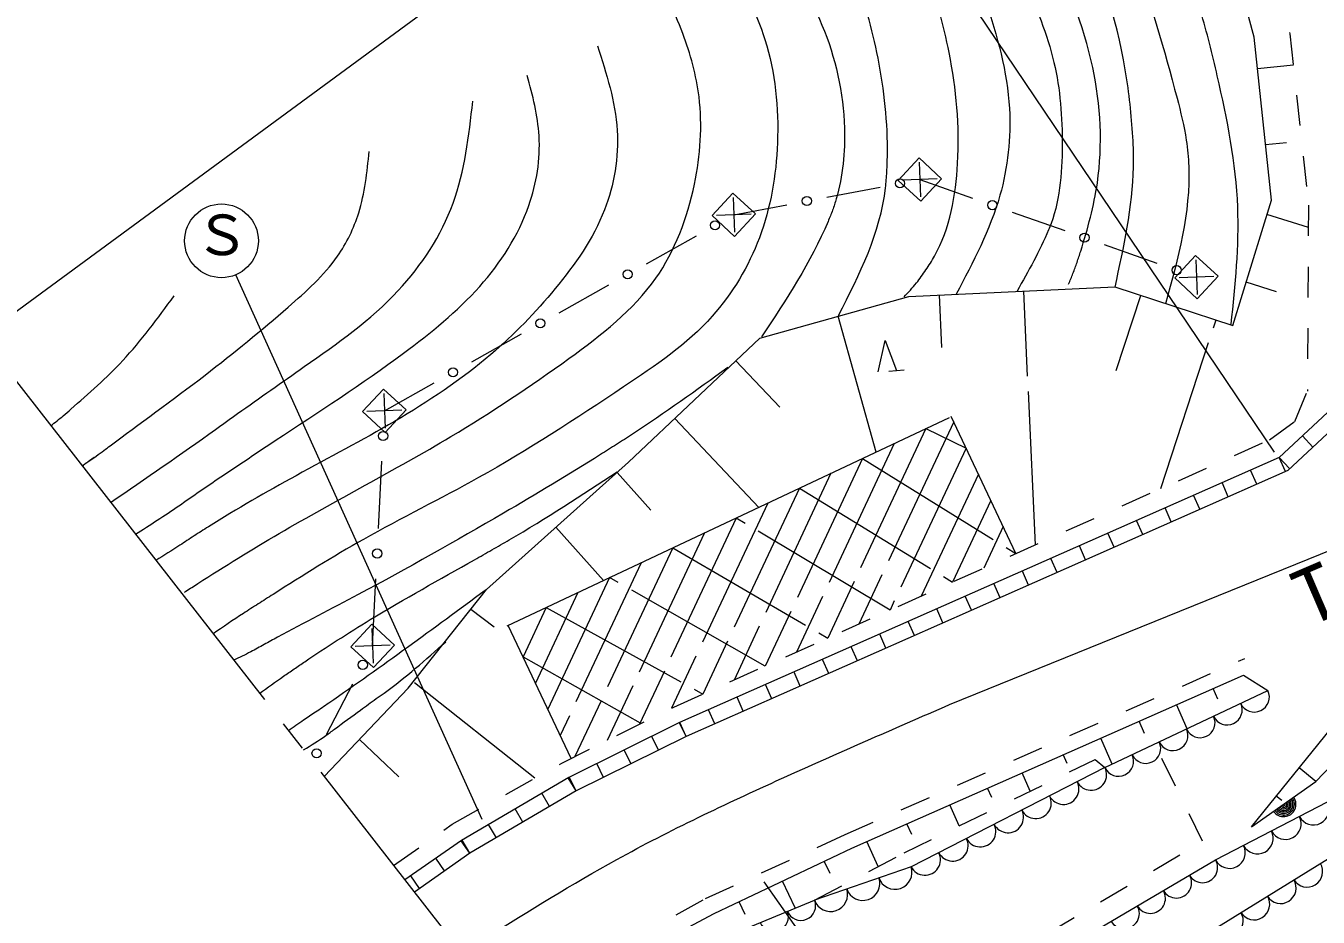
# Model space of a CAD drawing. Units: millimetres, scale not verified. Extents: x 40000 to 680000, y 20000 to 380000.
# Drawn here: x 75813 to 117884, y 277911 to 306925 of the extents above; entities that cross this region are included whole.
import ezdxf
from ezdxf.enums import TextEntityAlignment as Align

# ---------------------------------------------------------------- set-up
doc = ezdxf.new("R2010")
doc.units = ezdxf.units.MM
doc.header["$LTSCALE"] = 1000
doc.linetypes.add('USER1', pattern=[2, 1, -1])
doc.linetypes.add('USER2', pattern=[9.5, 5, -0.5, 3.5, -0.5])
for name, color, linetype, lineweight in [('M-BGD', 7, 'Continuous', 13), ('M-BMK', 2, 'Continuous', 13), ('M-BMK-ROW', 30, 'Continuous', 13), ('M-BMK-SRVR', 3, 'Continuous', 13), ('M-STR-HTXT', 7, 'Continuous', 13)]:
    doc.layers.add(name, color=color, linetype=linetype, lineweight=lineweight)
doc.styles.add('ＭＳ ゴシック', font='')
doc.styles.get('ＭＳ ゴシック').set_extended_font_data('MS Gothic')

msp = doc.modelspace()

# ---------------------------------------------------------------- linework, layer by layer
at = {"layer": 'M-BGD', "linetype": 'USER1'}
for p, q in [((115905, 310563), (116966, 306662)), ((116966, 306662), (117569, 301085)), ((117569, 301085), (117533, 295032)), ((117124, 294048), (117533, 295032)), ((116296, 293448), (117124, 294048)), ((96909, 284752), (116296, 293448)), ((102482, 280597), (115495, 286331)), ((93264, 282929), (96909, 284752)), ((114122, 280381), (112708, 283261)), ((89692, 280934), (93264, 282929)), ((104402, 280003), (110619, 283042)), ((110619, 283042), (110943, 282778)), ((87787, 279596), (89692, 280934)), ((97941, 278519), (102482, 280597)), ((107360, 276371), (114122, 280381)), ((101489, 278469), (104402, 280003)), ((93493, 276042), (97941, 278519))]:
    msp.add_line(p, q, dxfattribs=at)
at = {"layer": 'M-BGD'}
for p, q in [((115796, 306555), (114824, 310216)), ((116363, 301248), (115796, 306555)), ((116858, 303121), (116171, 303048)), ((115105, 297171), (116363, 301248)), ((123426, 299217), (116615, 292877)), ((123767, 298851), (116894, 292454)), ((104553, 298120), (111260, 298428)), ((111260, 298428), (115105, 297171)), ((116530, 298270), (115539, 298576)), ((99713, 296763), (104553, 298120)), ((105636, 296450), (105557, 298166)), ((111309, 295711), (112107, 298151)), ((95437, 292721), (99713, 296763)), ((103559, 295663), (103788, 296682)), ((103788, 296682), (104157, 295705)), ((100356, 294516), (98931, 296024)), ((103908, 295688), (104407, 295723)), ((91487, 287395), (105879, 294175)), ((117712, 293215), (117372, 293581)), ((116615, 292877), (97097, 284243)), ((116817, 292420), (116615, 292877)), ((116955, 292511), (116615, 292877)), ((90814, 288580), (95437, 292721)), ((116894, 292454), (97309, 283790)), ((115888, 292009), (115686, 292466)), ((96163, 291160), (95064, 292387)), ((114959, 291598), (114757, 292055)), ((114030, 291187), (113828, 291644)), ((113101, 290776), (112899, 291233)), ((112172, 290365), (111970, 290822)), ((94620, 288871), (93070, 290601)), ((111243, 289954), (111041, 290411)), ((110314, 289543), (110112, 290000)), ((109386, 289132), (109183, 289589)), ((108457, 288721), (108254, 289178)), ((107528, 288310), (107325, 288768)), ((88264, 285365), (90814, 288580)), ((106599, 287899), (106396, 288357)), ((105670, 287488), (105467, 287946)), ((104741, 287077), (104538, 287535)), ((103812, 286666), (103610, 287124)), ((102883, 286256), (102681, 286713)), ((101954, 285845), (101752, 286302)), ((101025, 285434), (100823, 285891)), ((102703, 280159), (115450, 285793)), ((115450, 285793), (116248, 285287)), ((85530, 282489), (88264, 285365)), ((100096, 285023), (99894, 285480)), ((110943, 282778), (116248, 285287)), ((114620, 285004), (114464, 285357)), ((99167, 284612), (98965, 285069)), ((113616, 284042), (113268, 284829)), ((98238, 284201), (98036, 284658)), ((97097, 284243), (93488, 282458)), ((97309, 283790), (97088, 284238)), ((97309, 283790), (97107, 284247)), ((112231, 283891), (112054, 284292)), ((115709, 280847), (118282, 284026)), ((97309, 283790), (93726, 282018)), ((96413, 283347), (96192, 283795)), ((111183, 282892), (110808, 283741)), ((117813, 282322), (119349, 283942)), ((95518, 282904), (95296, 283352)), ((109712, 282918), (109587, 283202)), ((94622, 282461), (94400, 282909)), ((110943, 282778), (104632, 279552)), ((117813, 282322), (117263, 282767)), ((93488, 282458), (89996, 280410)), ((93726, 282018), (93473, 282449)), ((93726, 282018), (93504, 282466)), ((108508, 282010), (108244, 282608)), ((115709, 280847), (117813, 282322)), ((93726, 282018), (90266, 279989)), ((92861, 281510), (92608, 281942)), ((107255, 281802), (107118, 282111)), ((106201, 280883), (105897, 281571)), ((114544, 279776), (118184, 281660)), ((116696, 281707), (116520, 281849)), ((91996, 281003), (91743, 281434)), ((91131, 280496), (90878, 280927)), ((104651, 280597), (104494, 280951)), ((108475, 273805), (119678, 280723)), ((89996, 280410), (88155, 279123)), ((90266, 279989), (89980, 280398)), ((90266, 279989), (90013, 280420)), ((103557, 279558), (103195, 280377)), ((90266, 279989), (88463, 278729)), ((89447, 279416), (89161, 279826)), ((98219, 278025), (102703, 280159)), ((107747, 275783), (114544, 279776)), ((104632, 279552), (101489, 278469)), ((101998, 279331), (101807, 279733)), ((88627, 278844), (88341, 279253)), ((100862, 278210), (100446, 279085)), ((96171, 276272), (101489, 278469)), ((99229, 277999), (99033, 278412)), ((93812, 275701), (98219, 278025))]:
    msp.add_line(p, q, dxfattribs=at)
at = {"layer": 'M-BGD', "linetype": 'USER2'}
for p, q in [((117076, 305647), (115906, 305522)), ((117564, 300364), (116218, 300779)), ((108678, 290031), (108299, 298292)), ((103495, 293052), (102255, 297476)), ((112765, 291864), (114558, 297350)), ((99671, 291251), (96939, 294141)), ((108041, 289745), (105940, 294204)), ((105112, 293814), (101916, 286998)), ((106019, 294036), (102932, 287453)), ((105112, 293814), (106421, 293183)), ((104083, 293329), (100900, 286542)), ((103053, 292844), (99884, 286086)), ((103053, 292844), (108041, 289745)), ((106421, 293183), (103948, 287909)), ((102023, 292359), (98868, 285631)), ((106823, 292330), (104964, 288365)), ((100994, 291873), (97852, 285175)), ((100994, 291873), (105979, 288821)), ((99964, 291388), (96836, 284719)), ((107225, 291476), (105979, 288821)), ((98934, 290903), (95786, 284190)), ((103948, 287909), (98934, 290903)), ((97905, 290418), (94738, 283666)), ((107627, 290623), (106995, 289276)), ((96875, 289933), (93690, 283142)), ((96875, 289933), (101916, 286998)), ((95845, 289448), (93208, 283825)), ((94816, 288963), (92806, 284678)), ((99884, 286086), (94816, 288963)), ((93786, 288478), (92404, 285532)), ((91058, 287347), (90295, 287925)), ((92756, 287993), (92002, 286385)), ((92756, 287993), (97852, 285175)), ((93561, 283077), (91519, 287410)), ((92002, 286385), (95807, 284235)), ((92383, 282436), (88429, 285573)), ((87958, 282475), (86676, 283695))]:
    msp.add_line(p, q, dxfattribs=at)
at = {"layer": 'M-BGD'}
for centre, radius, start, end in [((115806, 285078), 489, 205.3052, 25.3052), ((114922, 284659), 489, 205.3052, 25.3052), ((114038, 284241), 489, 205.3052, 25.3052), ((113154, 283823), 489, 205.3052, 25.3052), ((112269, 283405), 489, 205.3052, 25.3052), ((111385, 282987), 489, 205.3052, 25.3052), ((110492, 282548), 506, 207.0785, 27.0785), ((109591, 282087), 506, 207.0785, 27.0785), ((108689, 281626), 506, 207.0785, 27.0785), ((116761, 281585), 400, 215.0465, 35.0466), ((116761, 281585), 400, 215.0465, 35.0466), ((116761, 281585), 350, 215.0465, 35.0466), ((116761, 281585), 300, 215.0465, 35.0466), ((116761, 281585), 250, 215.0465, 35.0466), ((116761, 281585), 200, 215.0465, 35.0466), ((116761, 281585), 150, 215.0465, 35.0466), ((116761, 281585), 100, 215.0465, 35.0466), ((116761, 281585), 50, 215.0465, 35.0466), ((117729, 281425), 512, 207.3643, 27.3643), ((107788, 281165), 506, 207.0785, 27.0785), ((116819, 280954), 512, 207.3643, 27.3643), ((106886, 280704), 506, 207.0785, 27.0785), ((115909, 280482), 512, 207.3643, 27.3643), ((105984, 280243), 506, 207.0785, 27.0785), ((114999, 280011), 512, 207.3643, 27.3643), ((105083, 279782), 506, 207.0785, 27.0785), ((114119, 279526), 493, 210.4315, 30.4315), ((104108, 279371), 554, 199.0001, 19.0001), ((117524, 279393), 506, 211.6936, 31.6936), ((103060, 279010), 554, 199.0001, 19.0001), ((113269, 279027), 493, 210.4315, 30.4315), ((116662, 278861), 506, 211.6936, 31.6936), ((102012, 278650), 554, 199.0001, 19.0001), ((112420, 278528), 493, 210.4315, 30.4315), ((115800, 278329), 506, 211.6936, 31.6936), ((100159, 277920), 480, 202.4524, 22.4524), ((101045, 278286), 480, 202.4524, 22.4524), ((111570, 278029), 493, 210.4315, 30.4315), ((114938, 277796), 506, 211.6936, 31.6936)]:
    msp.add_arc(centre, radius, start, end, dxfattribs=at)
for points, knots in [([(115054, 297213), (115185, 298484), (115316, 299755), (115267, 301020), (115211, 302457), (114923, 303886), (114601, 305297), (114438, 306007), (114267, 306713), (114053, 307407), (113835, 308114), (113572, 308809), (113336, 309512), (113257, 309748), (113181, 309986), (113105, 310223), (112966, 310662), (112827, 311101), (112657, 311528), (112615, 311633), (112572, 311737), (112528, 311840), (112484, 311944), (112440, 312048), (112395, 312151), (112128, 312771), (111850, 313388), (111535, 313985), (111366, 314307), (111186, 314622), (111006, 314938)], [0, 0, 0, 0, 1, 1, 1, 2, 2, 2, 3, 3, 3, 4, 4, 4, 5, 5, 5, 6, 6, 6, 7, 7, 7, 8, 8, 8, 9, 9, 9, 10, 10, 10, 10]), ([(109738, 314429), (110483, 312706), (111227, 310984), (111863, 309221), (112413, 307698), (112882, 306145), (113289, 304575), (113407, 304120), (113519, 303663), (113590, 303199), (113633, 302919), (113660, 302636), (113671, 302353), (113731, 300845), (113322, 299362), (112913, 297879)], [0, 0, 0, 0, 1, 1, 1, 2, 2, 2, 3, 3, 3, 4, 4, 4, 5, 5, 5, 5]), ([(111272, 298423), (111556, 299720), (111840, 301017), (111873, 302336), (111876, 302454), (111877, 302573), (111875, 302692), (111873, 302811), (111869, 302929), (111863, 303048), (111830, 303758), (111765, 304467), (111657, 305170), (111393, 306900), (110873, 308595), (110180, 310204), (109636, 311468), (108984, 312679), (108333, 313890)], [0, 0, 0, 0, 1, 1, 1, 2, 2, 2, 3, 3, 3, 4, 4, 4, 5, 5, 5, 6, 6, 6, 6]), ([(109758, 298513), (109807, 298630), (109856, 298748), (109902, 298867), (109948, 298986), (109992, 299106), (110034, 299226), (110076, 299347), (110115, 299468), (110154, 299590), (110384, 300318), (110585, 301059), (110695, 301815), (110874, 303056), (110806, 304339), (110545, 305569), (110250, 306962), (109708, 308286), (109099, 309571), (108441, 310957), (107705, 312298), (106970, 313638)], [0, 0, 0, 0, 1, 1, 1, 2, 2, 2, 3, 3, 3, 4, 4, 4, 5, 5, 5, 6, 6, 6, 7, 7, 7, 7]), ([(106302, 312755), (106991, 311314), (107679, 309873), (108323, 308399), (108702, 307531), (109066, 306651), (109281, 305737), (109488, 304858), (109556, 303948), (109553, 303028), (109549, 302104), (109473, 301171), (109127, 300328), (109120, 300312), (109114, 300296), (109107, 300280), (108817, 299592), (108449, 298940), (108081, 298288)], [0, 0, 0, 0, 1, 1, 1, 2, 2, 2, 3, 3, 3, 4, 4, 4, 5, 5, 5, 6, 6, 6, 6]), ([(105421, 312153), (105993, 310700), (106565, 309247), (107056, 307752), (107434, 306605), (107764, 305434), (107834, 304233), (107888, 303286), (107781, 302321), (107524, 301410), (107204, 300280), (106651, 299233), (106099, 298186)], [0, 0, 0, 0, 1, 1, 1, 2, 2, 2, 3, 3, 3, 4, 4, 4, 4]), ([(104402, 298099), (104540, 298248), (104678, 298398), (104806, 298556), (104915, 298693), (105017, 298836), (105115, 298981), (105213, 299127), (105308, 299276), (105393, 299429), (105897, 300334), (106089, 301399), (106147, 302449), (106215, 303669), (106103, 304869), (105871, 306052), (105690, 306978), (105435, 307892), (105102, 308775), (104757, 309687), (104329, 310565), (103901, 311444)], [0, 0, 0, 0, 1, 1, 1, 2, 2, 2, 3, 3, 3, 4, 4, 4, 5, 5, 5, 6, 6, 6, 7, 7, 7, 7]), ([(102274, 297497), (102953, 298842), (103633, 300188), (103801, 301649), (103821, 301824), (103833, 302002), (103843, 302179), (103852, 302357), (103858, 302534), (103861, 302712), (103875, 303772), (103761, 304834), (103555, 305878), (103366, 306833), (103102, 307772), (102740, 308671), (102481, 309314), (102173, 309938), (101865, 310561)], [0, 0, 0, 0, 1, 1, 1, 2, 2, 2, 3, 3, 3, 4, 4, 4, 5, 5, 5, 6, 6, 6, 6]), ([(100146, 309775), (100731, 308861), (101315, 307947), (101731, 306952), (102173, 305896), (102425, 304748), (102462, 303593), (102486, 302817), (102414, 302036), (102197, 301297), (102160, 301171), (102120, 301047), (102075, 300924), (102029, 300801), (101980, 300679), (101928, 300557), (101364, 299227), (100564, 298012), (99764, 296798)], [0, 0, 0, 0, 1, 1, 1, 2, 2, 2, 3, 3, 3, 4, 4, 4, 5, 5, 5, 6, 6, 6, 6]), ([(98712, 309056), (99150, 308215), (99589, 307374), (99871, 306478), (100211, 305405), (100326, 304253), (100281, 303114), (100240, 302058), (100062, 301014), (99692, 300029), (99342, 299094), (98819, 298213), (98157, 297473), (97338, 296558), (96304, 295859), (95274, 295172), (93717, 294134), (92167, 293122), (90548, 292219), (89314, 291530), (88039, 290903), (86806, 290208), (85805, 289644), (84831, 289034), (83862, 288417), (83700, 288314), (83539, 288211), (83378, 288109), (83216, 288006), (83055, 287903), (82895, 287798), (82562, 287581), (82234, 287358), (81906, 287134)], [0, 0, 0, 0, 1, 1, 1, 2, 2, 2, 3, 3, 3, 4, 4, 4, 5, 5, 5, 6, 6, 6, 7, 7, 7, 8, 8, 8, 9, 9, 9, 10, 10, 10, 11, 11, 11, 11]), ([(80976, 288490), (80992, 288501), (81008, 288511), (81024, 288522), (81153, 288605), (81282, 288689), (81412, 288772), (82284, 289333), (83167, 289878), (84063, 290401), (85912, 291479), (87822, 292461), (89650, 293555), (90964, 294341), (92236, 295186), (93495, 296098), (94547, 296859), (95590, 297666), (96321, 298709), (96950, 299605), (97348, 300675), (97577, 301770), (97774, 302713), (97845, 303673), (97728, 304614), (97640, 305318), (97448, 306010), (97199, 306676), (97057, 307056), (96896, 307427), (96736, 307798)], [0, 0, 0, 0, 1, 1, 1, 2, 2, 2, 3, 3, 3, 4, 4, 4, 5, 5, 5, 6, 6, 6, 7, 7, 7, 8, 8, 8, 9, 9, 9, 10, 10, 10, 10]), ([(94418, 306276), (94713, 305368), (95008, 304460), (95065, 303520), (95119, 302650), (94969, 301751), (94651, 300934), (94283, 299989), (93691, 299152), (93044, 298370), (92403, 297596), (91710, 296875), (90952, 296227), (89985, 295401), (88913, 294692), (87812, 294047), (86758, 293429), (85677, 292868), (84608, 292282), (83643, 291752), (82687, 291203), (81754, 290617), (81598, 290520), (81443, 290421), (81289, 290321), (81135, 290220), (80983, 290118), (80829, 290018), (80570, 289849), (80307, 289685), (80045, 289521)], [0, 0, 0, 0, 1, 1, 1, 2, 2, 2, 3, 3, 3, 4, 4, 4, 5, 5, 5, 6, 6, 6, 7, 7, 7, 8, 8, 8, 9, 9, 9, 10, 10, 10, 10]), ([(79380, 290373), (79854, 290679), (80329, 290984), (80794, 291303), (80924, 291393), (81053, 291483), (81183, 291573), (81313, 291663), (81443, 291753), (81573, 291842), (82355, 292377), (83143, 292903), (83933, 293425), (85339, 294354), (86754, 295269), (88112, 296274), (88995, 296928), (89854, 297621), (90587, 298443), (91273, 299214), (91848, 300099), (92189, 301077), (92442, 301804), (92567, 302582), (92521, 303342), (92481, 304008), (92310, 304660), (92138, 305311)], [0, 0, 0, 0, 1, 1, 1, 2, 2, 2, 3, 3, 3, 4, 4, 4, 5, 5, 5, 6, 6, 6, 7, 7, 7, 8, 8, 8, 9, 9, 9, 9]), ([(78572, 291410), (79715, 292195), (80858, 292979), (81985, 293787), (82105, 293873), (82225, 293959), (82345, 294045), (82465, 294131), (82585, 294217), (82705, 294303), (83426, 294817), (84151, 295323), (84879, 295831), (85955, 296583), (87036, 297341), (87935, 298305), (88702, 299128), (89337, 300102), (89719, 301151), (90104, 302207), (90234, 303339), (90363, 304471)], [0, 0, 0, 0, 1, 1, 1, 2, 2, 2, 3, 3, 3, 4, 4, 4, 5, 5, 5, 6, 6, 6, 7, 7, 7, 7]), ([(78040, 292874), (77842, 292737), (77644, 292600), (77644, 292599), (77643, 292599), (77904, 292779), (78097, 292916), (78296, 293058), (78424, 293155), (78556, 293256), (79453, 293932), (80599, 294752), (81649, 295558), (82602, 296288), (83475, 297008), (84355, 297771), (84933, 298273), (85515, 298793), (85955, 299423), (86257, 299853), (86492, 300335), (86649, 300835), (86851, 301482), (86922, 302160), (86992, 302839)], [0, 0, 0, 0, 1, 1, 1, 2, 2, 2, 3, 3, 3, 4, 4, 4, 5, 5, 5, 6, 6, 6, 7, 7, 7, 8, 8, 8, 8]), ([(76624, 293907), (76761, 294014), (76898, 294121), (77032, 294233), (77116, 294303), (77199, 294375), (77282, 294448), (77863, 294954), (78443, 295464), (78966, 296027), (79576, 296682), (80108, 297408), (80640, 298133)], [0, 0, 0, 0, 1, 1, 1, 2, 2, 2, 3, 3, 3, 4, 4, 4, 4]), ([(98662, 295800), (97640, 295061), (96618, 294321), (95561, 293632), (95390, 293520), (95217, 293410), (95044, 293299), (94871, 293189), (94698, 293078), (94525, 292969), (93484, 292312), (92427, 291682), (91364, 291062), (89802, 290152), (88227, 289264), (86632, 288412), (85758, 287945), (84877, 287489), (84003, 287022), (83857, 286944), (83712, 286865), (83567, 286785), (83422, 286705), (83279, 286623), (83133, 286546), (82950, 286450), (82764, 286362), (82578, 286273)], [0, 0, 0, 0, 1, 1, 1, 2, 2, 2, 3, 3, 3, 4, 4, 4, 5, 5, 5, 6, 6, 6, 7, 7, 7, 8, 8, 8, 9, 9, 9, 9]), ([(83421, 285193), (83678, 285382), (83935, 285571), (84197, 285753), (84312, 285833), (84428, 285912), (84545, 285991), (84661, 286070), (84778, 286148), (84895, 286227), (85595, 286697), (86303, 287157), (87023, 287595), (88138, 288273), (89284, 288899), (90419, 289544), (90608, 289652), (90797, 289760), (90986, 289868), (91174, 289976), (91363, 290084), (91551, 290193), (92749, 290891), (93908, 291651), (95068, 292412)], [0, 0, 0, 0, 1, 1, 1, 2, 2, 2, 3, 3, 3, 4, 4, 4, 5, 5, 5, 6, 6, 6, 7, 7, 7, 8, 8, 8, 8]), ([(84359, 283990), (84524, 284103), (84689, 284216), (84855, 284329), (84983, 284416), (85112, 284504), (85240, 284591), (85384, 284690), (85529, 284788), (85673, 284887), (87399, 286073), (89085, 287315), (90771, 288558)], [0, 0, 0, 0, 1, 1, 1, 2, 2, 2, 3, 3, 3, 4, 4, 4, 4]), ([(84852, 283357), (85099, 283508), (85346, 283658), (85581, 283825), (85676, 283892), (85769, 283962), (85863, 284032), (86143, 284241), (86426, 284446), (86708, 284653), (86878, 284777), (87047, 284902), (87218, 285024), (87303, 285084), (87389, 285145), (87474, 285206), (88181, 285713), (88831, 286292), (89482, 286871)], [0, 0, 0, 0, 1, 1, 1, 2, 2, 2, 3, 3, 3, 4, 4, 4, 5, 5, 5, 6, 6, 6, 6])]:
    msp.add_open_spline(points, degree=3, knots=knots, dxfattribs=at)
at = {"layer": 'M-BMK'}
msp.add_line((105886, 284833), (143745, 300195), dxfattribs=at)
msp.add_open_spline([(90805, 277253), (92205, 278123), (93605, 278992), (95047, 279786), (96791, 280747), (98597, 281598), (100414, 282421), (102231, 283243), (104058, 284038), (105886, 284833)], degree=3, knots=[0, 0, 0, 0, 1, 1, 1, 2, 2, 2, 3, 3, 3, 3], dxfattribs=at)
at = {"layer": 'M-BMK-ROW'}
for p, q in [((104891, 302628), (104212, 301894)), ((105625, 301949), (104891, 302628)), ((104897, 302487), (104941, 301356)), ((101889, 301348), (103620, 301676)), ((104212, 301894), (104947, 301215)), ((105484, 301944), (104354, 301899)), ((104919, 301921), (106634, 301316)), ((104947, 301215), (105625, 301949)), ((98831, 301481), (98153, 300747)), ((99566, 300802), (98831, 301481)), ((98837, 301340), (98882, 300209)), ((98859, 300775), (100591, 301102)), ((107920, 300863), (109634, 300258)), ((98153, 300747), (98887, 300068)), ((99425, 300797), (98294, 300752)), ((98887, 300068), (99566, 300802)), ((96016, 299179), (97641, 300091)), ((110921, 299804), (112635, 299199)), ((113894, 299452), (113215, 298718)), ((114628, 298774), (113894, 299452)), ((113899, 299311), (113944, 298181)), ((113215, 298718), (113949, 298039)), ((114487, 298768), (113356, 298724)), ((113949, 298039), (114628, 298774)), ((93172, 297584), (94797, 298496)), ((90328, 295989), (91953, 296901)), ((87456, 295101), (86778, 294367)), ((88191, 294422), (87456, 295101)), ((87462, 294960), (87507, 293829)), ((87484, 294394), (89109, 295306)), ((86778, 294367), (87512, 293688)), ((88050, 294417), (86919, 294372)), ((87512, 293688), (88191, 294422)), ((87293, 290568), (87402, 292754)), ((87102, 286741), (87212, 288928)), ((87075, 287448), (86396, 286713)), ((87809, 286769), (87075, 287448)), ((87080, 287306), (87125, 286176)), ((86396, 286713), (87130, 286035)), ((87668, 286763), (86537, 286719)), ((87130, 286035), (87809, 286769)), ((85600, 283862), (86459, 285507))]:
    msp.add_line(p, q, dxfattribs=at)
for centre in [(104269, 301798), (101240, 301225), (107277, 301090), (98250, 300433), (110277, 300031), (113278, 298973), (95406, 298838), (92562, 297243), (89719, 295648), (87443, 293574), (87252, 289748), (86781, 286124), (85278, 283245)]:
    msp.add_circle(centre, 150, dxfattribs=at)
at = {"layer": 'M-BMK-SRVR'}
for p, q in [((74352, 296820), (83577, 284992)), ((84192, 284204), (84807, 283415)), ((89374, 277561), (85422, 282627))]:
    msp.add_line(p, q, dxfattribs=at)
at = {"layer": 'M-STR-HTXT'}
for p, q in [((74366, 296801), (99646, 315375)), ((116458, 293043), (102958, 313073)), ((90671, 281093), (82651, 298822)), ((99840, 279061), (109160, 265799))]:
    msp.add_line(p, q, dxfattribs=at)
msp.add_circle((82183, 299927), 1200, dxfattribs=at)

# ---------------------------------------------------------------- texts
at = {"layer": 'M-BMK-SRVR', "style": 'ＭＳ ゴシック'}
msp.add_text('T3', height=1833, rotation=23.247, dxfattribs=at).set_placement((117804, 286846), align=Align.BOTTOM_LEFT)
at = {"layer": 'M-STR-HTXT', "style": 'ＭＳ ゴシック'}
msp.add_text('Ｓ', height=1320, dxfattribs=at).set_placement((81293, 299066), align=Align.BOTTOM_LEFT)

doc.saveas('drawing.dxf')
